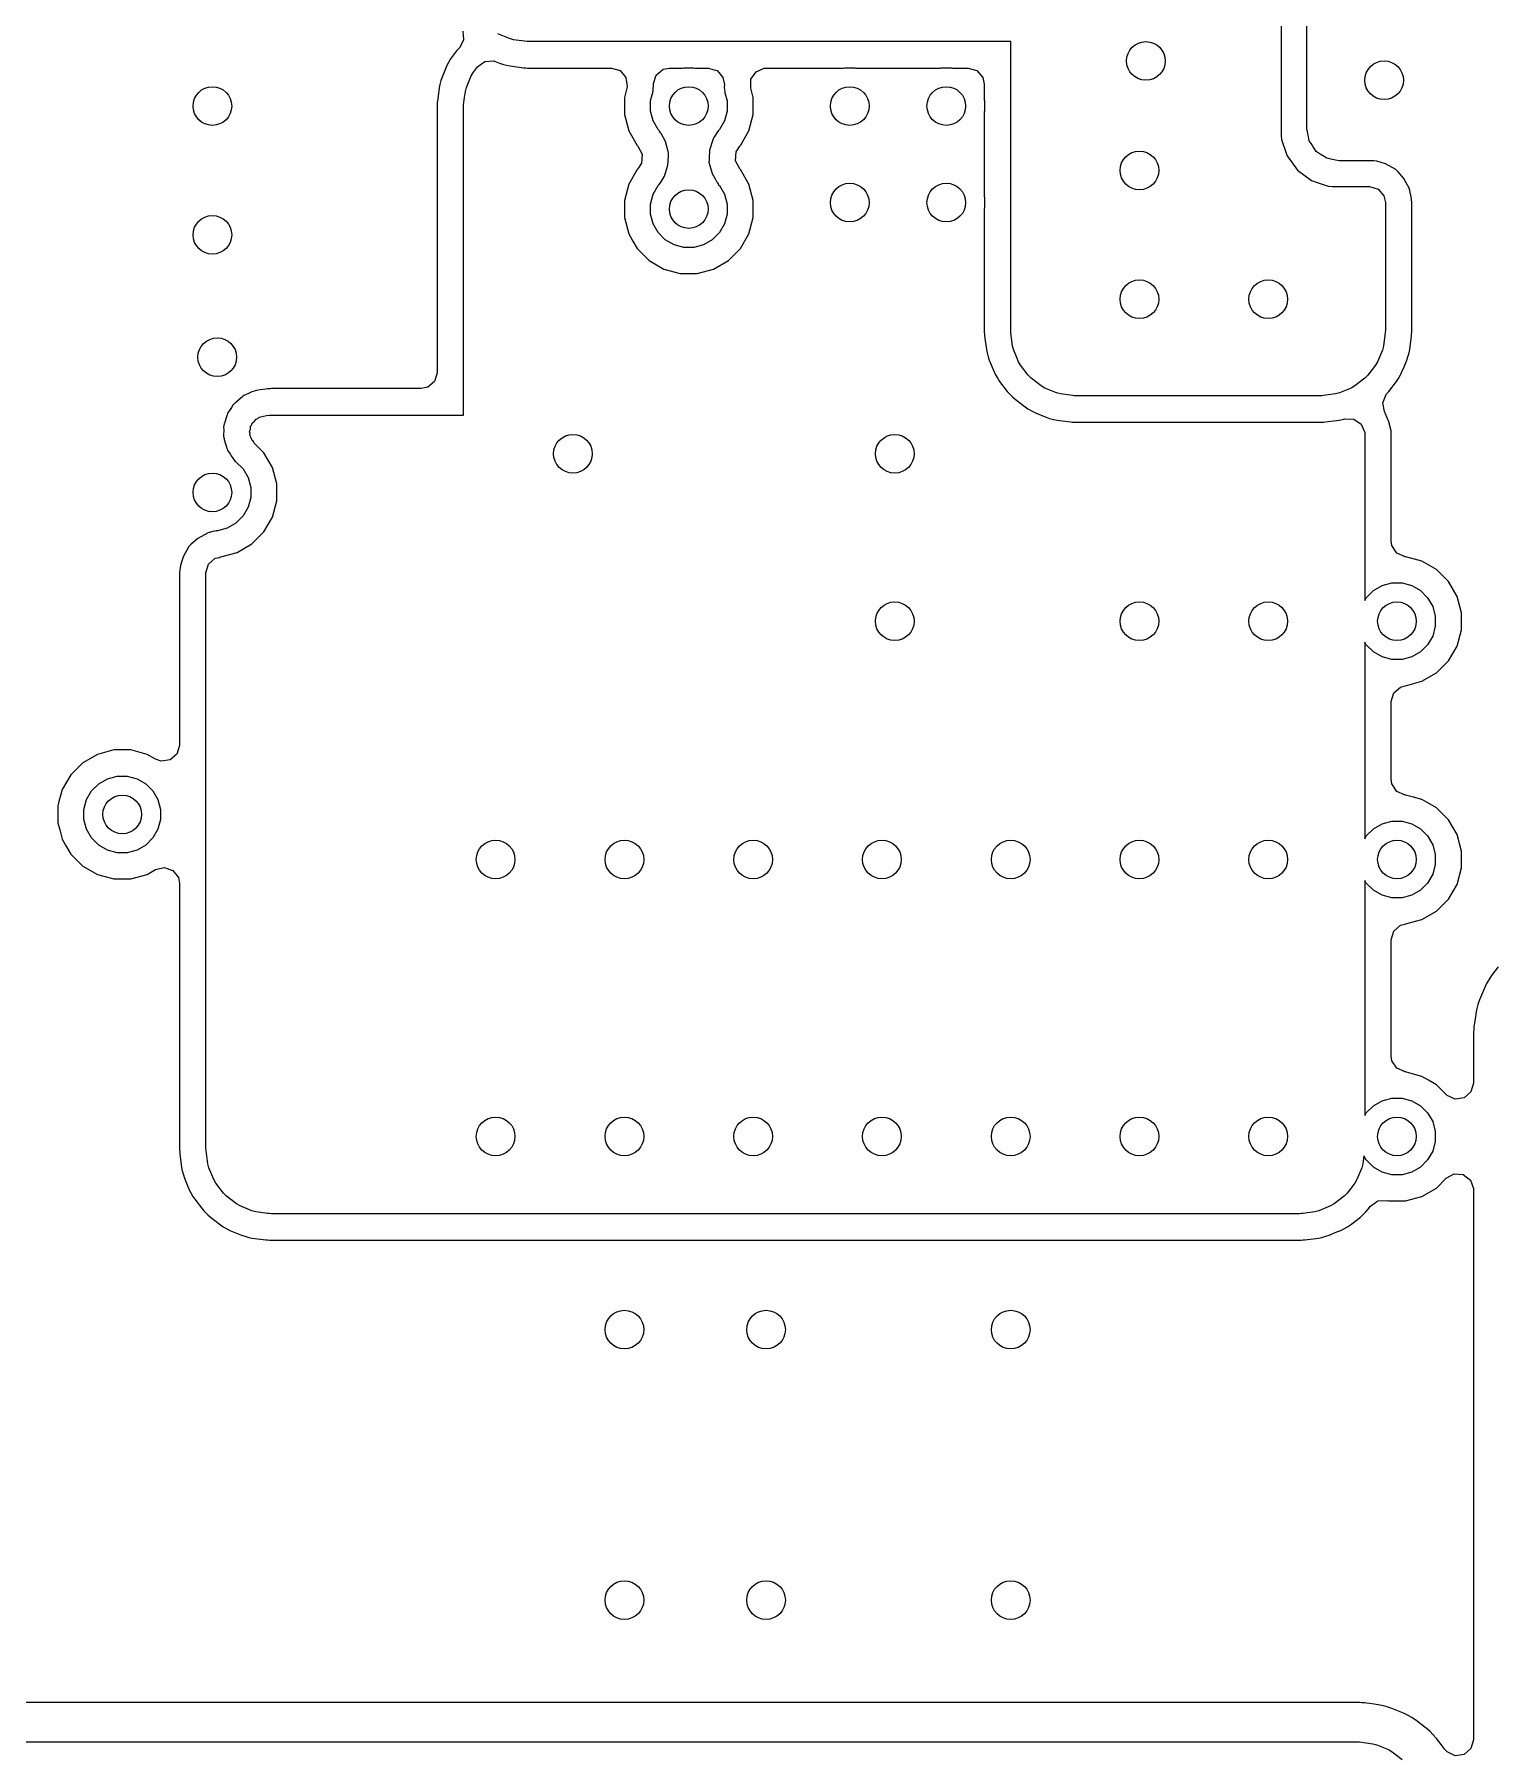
# Model space of a CAD drawing. Extents: x 2.65 to 6.49, y -4.64 to -1.62.
# Drawn here: x 3.855 to 4.301, y -3.3 to -2.773 of the extents above; entities that cross this region are included whole.
import ezdxf

# ---------------------------------------------------------------- set-up
doc = ezdxf.new("R2010")
doc.units = 0
doc.header["$MEASUREMENT"] = 0
doc.layers.add('BLACK', color=7, linetype='CONTINUOUS')

msp = doc.modelspace()

# ---------------------------------------------------------------- linework, layer by layer
at = {"layer": 'BLACK', "linetype": 'CONTINUOUS'}
for p, q in [((4.2362, -2.75771), (4.2362, -2.8043)), ((4.24409, -2.80217), (4.24409, -2.75984)), ((3.98622, -2.77514), (3.98561, -2.77626)), ((3.98602, -2.7724), (3.98611, -2.77366)), ((3.98611, -2.77366), (3.98626, -2.77493)), ((3.98626, -2.77493), (3.98621, -2.77503)), ((3.98621, -2.77503), (3.98622, -2.77514)), ((4.00029, -2.77467), (3.99672, -2.77319)), ((4.00153, -2.775), (4.00029, -2.77467)), ((4.00568, -2.77555), (4.00153, -2.775)), ((4.00632, -2.77559), (4.00568, -2.77555)), ((4.05245, -2.77559), (4.00632, -2.77559)), ((4.05252, -2.77557), (4.05245, -2.77559)), ((4.05771, -2.77557), (4.05252, -2.77557)), ((4.05779, -2.77559), (4.05771, -2.77557)), ((4.10127, -2.77559), (4.05779, -2.77559)), ((4.10157, -2.77557), (4.10127, -2.77559)), ((4.10174, -2.77557), (4.10157, -2.77557)), ((4.10692, -2.77557), (4.10174, -2.77557)), ((4.10709, -2.77557), (4.10692, -2.77557)), ((4.10739, -2.77559), (4.10709, -2.77557)), ((4.13119, -2.77559), (4.10739, -2.77559)), ((4.13126, -2.77557), (4.13119, -2.77559)), ((4.13645, -2.77557), (4.13126, -2.77557)), ((4.13653, -2.77559), (4.13645, -2.77557)), ((4.15354, -2.77559), (4.13653, -2.77559)), ((4.15354, -2.79221), (4.15354, -2.77559)), ((3.98224, -2.78088), (3.98161, -2.78198)), ((3.98283, -2.78), (3.98224, -2.78088)), ((3.98409, -2.77836), (3.98283, -2.78)), ((3.98486, -2.77761), (3.98409, -2.77836)), ((3.98409, -2.77836), (3.98409, -2.77836)), ((3.9849, -2.77756), (3.98486, -2.77761)), ((3.98491, -2.77756), (3.9849, -2.77756)), ((3.98506, -2.7774), (3.98491, -2.77755)), ((3.98491, -2.77755), (3.98491, -2.77756)), ((3.98561, -2.77626), (3.98506, -2.7774)), ((3.98114, -2.78293), (3.97966, -2.78649)), ((3.98161, -2.78198), (3.98114, -2.78293)), ((3.98818, -2.78708), (3.98861, -2.78603)), ((3.98861, -2.78603), (3.98925, -2.78492)), ((3.98925, -2.78492), (3.99051, -2.78329)), ((3.99051, -2.78329), (3.99273, -2.78166)), ((3.99273, -2.78166), (3.99547, -2.7815)), ((3.99547, -2.7815), (3.99625, -2.78175)), ((3.99625, -2.78175), (3.99719, -2.78214)), ((3.99719, -2.78214), (3.99819, -2.78248)), ((3.99819, -2.78248), (3.99943, -2.78281)), ((3.99943, -2.78281), (4.00047, -2.78302)), ((4.00047, -2.78302), (4.00462, -2.78357)), ((4.00462, -2.78357), (4.00515, -2.78362)), ((4.00515, -2.78362), (4.00579, -2.78366)), ((4.00579, -2.78366), (4.00579, -2.78366)), ((4.00579, -2.78366), (4.00579, -2.78366)), ((4.00579, -2.78366), (4.00632, -2.78368)), ((4.00632, -2.78368), (4.00632, -2.78368)), ((4.00632, -2.78368), (4.03146, -2.78368)), ((4.03146, -2.78368), (4.0341, -2.78446)), ((4.0341, -2.78446), (4.0359, -2.78653)), ((4.04429, -2.78842), (4.04515, -2.7858)), ((4.04515, -2.7858), (4.04728, -2.78406)), ((4.04728, -2.78406), (4.04917, -2.78368)), ((4.04917, -2.78368), (4.05245, -2.78368)), ((4.05245, -2.78368), (4.05259, -2.78367)), ((4.05259, -2.78367), (4.05291, -2.78366)), ((4.05291, -2.78366), (4.05322, -2.78366)), ((4.05322, -2.78366), (4.05358, -2.78357)), ((4.05358, -2.78357), (4.05666, -2.78357)), ((4.05666, -2.78357), (4.05702, -2.78366)), ((4.05702, -2.78366), (4.05733, -2.78366)), ((4.05733, -2.78366), (4.05735, -2.78366)), ((4.05735, -2.78366), (4.05735, -2.78366)), ((4.05735, -2.78366), (4.05765, -2.78366)), ((4.05765, -2.78366), (4.05779, -2.78368)), ((4.05779, -2.78368), (4.06112, -2.78368)), ((4.06112, -2.78368), (4.06114, -2.78368)), ((4.06114, -2.78368), (4.06244, -2.78407)), ((4.06244, -2.78407), (4.06375, -2.78446)), ((4.06375, -2.78446), (4.06376, -2.78447)), ((4.06376, -2.78447), (4.06377, -2.78447)), ((4.06377, -2.78447), (4.06466, -2.78551)), ((4.06466, -2.78551), (4.06555, -2.78653)), ((4.07412, -2.78708), (4.07567, -2.7848)), ((4.07567, -2.7848), (4.07819, -2.78372)), ((4.07819, -2.78372), (4.07877, -2.78368)), ((4.07877, -2.78368), (4.10127, -2.78368)), ((4.10127, -2.78368), (4.10179, -2.78366)), ((4.10127, -2.78368), (4.10127, -2.78368)), ((4.10179, -2.78366), (4.10195, -2.78366)), ((4.10195, -2.78366), (4.10243, -2.78366)), ((4.10243, -2.78366), (4.10279, -2.78357)), ((4.10279, -2.78357), (4.10587, -2.78357)), ((4.10587, -2.78357), (4.10623, -2.78366)), ((4.10623, -2.78366), (4.10671, -2.78366)), ((4.10671, -2.78366), (4.10687, -2.78366)), ((4.10687, -2.78366), (4.10739, -2.78368)), ((4.10739, -2.78368), (4.10739, -2.78368)), ((4.10739, -2.78368), (4.13119, -2.78368)), ((4.13119, -2.78368), (4.13133, -2.78367)), ((4.13133, -2.78367), (4.13165, -2.78366)), ((4.13165, -2.78366), (4.13196, -2.78366)), ((4.13196, -2.78366), (4.13232, -2.78357)), ((4.13232, -2.78357), (4.1354, -2.78357)), ((4.1354, -2.78357), (4.13576, -2.78366)), ((4.13576, -2.78366), (4.13607, -2.78366)), ((4.13607, -2.78366), (4.13639, -2.78367)), ((4.13639, -2.78367), (4.13653, -2.78368)), ((4.13653, -2.78368), (4.13653, -2.78368)), ((4.13653, -2.78368), (4.14057, -2.78368)), ((4.14057, -2.78368), (4.14321, -2.78446)), ((4.14321, -2.78446), (4.14501, -2.78653)), ((3.97879, -2.78976), (3.97824, -2.7939)), ((3.97899, -2.78872), (3.97879, -2.78976)), ((3.97879, -2.78976), (3.97879, -2.78976)), ((3.97932, -2.78749), (3.97899, -2.78872)), ((3.97899, -2.78872), (3.97899, -2.78872)), ((3.97966, -2.78649), (3.97932, -2.78749)), ((3.97932, -2.78749), (3.97932, -2.78749)), ((3.97966, -2.78649), (3.97966, -2.78649)), ((3.98656, -2.79268), (3.98681, -2.79082)), ((3.98681, -2.79082), (3.98714, -2.78959)), ((3.98714, -2.78959), (3.98818, -2.78708)), ((4.03618, -2.78983), (4.03541, -2.79268)), ((4.0359, -2.78653), (4.0363, -2.78926)), ((4.0363, -2.78926), (4.03618, -2.78983)), ((4.04341, -2.79373), (4.04421, -2.79076)), ((4.04421, -2.79076), (4.04423, -2.79072)), ((4.04423, -2.79072), (4.04429, -2.78842)), ((4.06555, -2.78653), (4.06555, -2.78655)), ((4.06555, -2.78655), (4.06556, -2.78656)), ((4.06556, -2.78656), (4.06599, -2.78868)), ((4.06599, -2.78868), (4.06597, -2.78955)), ((4.06597, -2.78955), (4.06597, -2.78963)), ((4.06597, -2.78963), (4.06612, -2.79088)), ((4.06612, -2.79088), (4.06616, -2.79125)), ((4.06616, -2.79125), (4.06683, -2.79373)), ((4.07406, -2.78983), (4.07412, -2.78708)), ((4.07482, -2.79268), (4.07406, -2.78983)), ((4.14501, -2.78653), (4.14545, -2.78856)), ((4.14545, -2.78856), (4.14545, -2.79221)), ((3.97815, -2.79507), (3.97813, -2.79558)), ((3.97813, -2.79558), (3.97813, -2.7956)), ((3.97813, -2.7956), (3.97813, -2.87679)), ((3.97819, -2.79443), (3.97815, -2.79507)), ((3.97823, -2.79406), (3.97819, -2.79443)), ((3.97824, -2.7939), (3.97823, -2.79406)), ((3.98622, -2.7956), (3.98626, -2.79496)), ((3.98622, -2.88976), (3.98622, -2.7956)), ((3.98626, -2.79496), (3.98656, -2.79268)), ((4.03541, -2.79268), (4.03541, -2.79268)), ((4.03541, -2.79268), (4.03541, -2.79787)), ((4.04341, -2.79682), (4.04341, -2.79373)), ((4.06683, -2.79373), (4.06683, -2.79682)), ((4.07482, -2.79787), (4.07482, -2.79268)), ((4.14545, -2.79221), (4.14547, -2.79273)), ((4.14547, -2.79273), (4.14547, -2.79289)), ((4.14547, -2.79289), (4.14547, -2.79338)), ((4.14547, -2.79338), (4.14557, -2.79373)), ((4.14557, -2.79373), (4.14557, -2.79682)), ((4.15356, -2.79251), (4.15354, -2.79221)), ((4.15356, -2.79804), (4.15356, -2.79251)), ((4.03541, -2.79787), (4.03676, -2.80288)), ((4.04421, -2.7998), (4.04341, -2.79682)), ((4.04575, -2.80247), (4.04421, -2.7998)), ((4.06603, -2.7998), (4.06449, -2.80247)), ((4.06683, -2.79682), (4.06603, -2.7998)), ((4.07348, -2.80288), (4.07482, -2.79787)), ((4.14547, -2.79782), (4.14545, -2.79834)), ((4.14545, -2.79834), (4.14545, -2.79834)), ((4.14545, -2.79834), (4.14545, -2.82214)), ((4.14557, -2.79682), (4.14547, -2.79717)), ((4.14547, -2.79717), (4.14547, -2.79766)), ((4.14547, -2.79766), (4.14547, -2.79782)), ((4.15354, -2.79834), (4.15356, -2.79804)), ((4.15354, -2.82214), (4.15354, -2.79834)), ((4.03676, -2.80288), (4.03758, -2.8043)), ((4.03758, -2.8043), (4.03935, -2.80737)), ((4.04601, -2.80273), (4.04575, -2.80247)), ((4.04615, -2.80297), (4.04601, -2.80273)), ((4.04647, -2.80346), (4.04615, -2.80297)), ((4.04665, -2.80369), (4.04647, -2.80346)), ((4.04797, -2.80611), (4.04665, -2.80369)), ((4.04665, -2.80369), (4.04665, -2.80369)), ((4.04883, -2.80916), (4.04797, -2.80611)), ((4.04797, -2.80611), (4.04797, -2.80611)), ((4.04797, -2.80611), (4.04797, -2.80611)), ((4.06255, -2.8053), (4.0615, -2.80874)), ((4.06276, -2.80494), (4.06255, -2.8053)), ((4.06255, -2.8053), (4.06255, -2.8053)), ((4.06388, -2.8032), (4.06276, -2.80494)), ((4.0639, -2.80317), (4.06388, -2.8032)), ((4.06394, -2.80312), (4.0639, -2.80317)), ((4.06396, -2.80309), (4.06394, -2.80312)), ((4.06417, -2.80279), (4.06396, -2.80309)), ((4.06396, -2.80309), (4.06396, -2.80309)), ((4.06449, -2.80247), (4.06417, -2.80279)), ((4.07089, -2.80737), (4.07348, -2.80288)), ((4.2362, -2.8043), (4.23631, -2.8055)), ((4.23631, -2.8055), (4.23631, -2.8055)), ((4.23631, -2.8055), (4.2379, -2.81004)), ((4.2445, -2.80421), (4.24409, -2.80217)), ((4.24457, -2.80459), (4.2445, -2.80421)), ((4.24459, -2.80466), (4.24457, -2.80459)), ((4.24484, -2.80593), (4.24459, -2.80466)), ((4.24568, -2.80718), (4.24484, -2.80593)), ((4.24575, -2.80732), (4.24568, -2.80718)), ((4.03935, -2.80737), (4.03935, -2.80737)), ((4.03935, -2.80737), (4.03955, -2.80757)), ((4.03955, -2.80757), (4.04087, -2.80999)), ((4.04087, -2.80999), (4.04067, -2.81273)), ((4.04874, -2.81331), (4.04894, -2.81056)), ((4.04895, -2.80957), (4.04883, -2.80916)), ((4.04894, -2.81056), (4.04895, -2.80957)), ((4.0613, -2.81193), (4.06129, -2.81247)), ((4.06129, -2.81247), (4.06227, -2.81594)), ((4.06132, -2.8112), (4.0613, -2.81148)), ((4.0613, -2.81148), (4.0613, -2.81193)), ((4.0615, -2.80874), (4.06132, -2.8112)), ((4.06937, -2.81206), (4.06957, -2.80932)), ((4.07069, -2.81448), (4.06937, -2.81206)), ((4.06957, -2.80932), (4.07069, -2.80757)), ((4.07069, -2.80757), (4.07089, -2.80737)), ((4.2379, -2.81004), (4.23808, -2.81055)), ((4.23808, -2.81055), (4.24125, -2.81485)), ((4.24594, -2.80758), (4.24575, -2.80732)), ((4.24698, -2.80913), (4.24594, -2.80758)), ((4.24852, -2.81016), (4.24698, -2.80913)), ((4.24877, -2.81034), (4.24852, -2.81016)), ((4.24879, -2.81035), (4.24877, -2.81034)), ((4.24892, -2.81042), (4.24879, -2.81035)), ((4.25017, -2.81126), (4.24892, -2.81042)), ((4.25144, -2.81151), (4.25017, -2.81126)), ((4.25152, -2.81154), (4.25144, -2.81151)), ((4.25288, -2.8118), (4.25152, -2.81154)), ((4.2529, -2.8118), (4.25288, -2.8118)), ((4.25394, -2.81201), (4.2529, -2.8118)), ((4.2646, -2.81201), (4.25394, -2.81201)), ((4.26551, -2.81214), (4.2646, -2.81201)), ((4.26815, -2.81291), (4.26551, -2.81214)), ((4.26551, -2.81214), (4.26551, -2.81214)), ((4.26551, -2.81214), (4.26551, -2.81214)), ((4.03935, -2.81467), (4.03676, -2.81917)), ((4.03955, -2.81448), (4.03935, -2.81467)), ((4.03935, -2.81467), (4.03935, -2.81467)), ((4.04067, -2.81273), (4.03955, -2.81448)), ((4.04635, -2.81885), (4.04748, -2.8171)), ((4.04748, -2.8171), (4.04751, -2.81705)), ((4.04751, -2.81705), (4.04769, -2.81675)), ((4.04769, -2.81675), (4.04874, -2.81331)), ((4.06227, -2.81594), (4.06227, -2.81594)), ((4.06227, -2.81594), (4.06227, -2.81594)), ((4.06227, -2.81594), (4.06316, -2.81757)), ((4.06316, -2.81757), (4.06359, -2.81835)), ((4.07089, -2.81467), (4.07069, -2.81448)), ((4.07348, -2.81917), (4.07089, -2.81467)), ((4.24125, -2.81485), (4.24556, -2.81802)), ((4.27129, -2.81467), (4.26815, -2.81291)), ((4.26815, -2.81291), (4.26815, -2.81291)), ((4.27198, -2.81538), (4.27129, -2.81467)), ((4.27129, -2.81467), (4.27129, -2.81467)), ((4.27129, -2.81467), (4.27129, -2.81467)), ((4.27129, -2.81467), (4.27129, -2.81467)), ((4.27129, -2.81467), (4.27129, -2.81467)), ((4.27378, -2.81746), (4.27198, -2.81538)), ((4.27198, -2.81538), (4.27198, -2.81538)), ((4.27548, -2.82063), (4.27378, -2.81746)), ((4.03676, -2.81917), (4.03541, -2.82418)), ((4.04341, -2.82523), (4.04421, -2.82225)), ((4.04421, -2.82225), (4.04575, -2.81958)), ((4.04575, -2.81958), (4.04607, -2.81926)), ((4.04607, -2.81926), (4.04628, -2.81896)), ((4.04628, -2.81896), (4.0463, -2.81893)), ((4.04628, -2.81896), (4.04628, -2.81896)), ((4.0463, -2.81893), (4.04634, -2.81887)), ((4.04634, -2.81887), (4.04635, -2.81885)), ((4.06359, -2.81835), (4.06377, -2.81859)), ((4.06377, -2.81859), (4.06409, -2.81908)), ((4.06409, -2.81908), (4.06423, -2.81932)), ((4.06423, -2.81932), (4.06449, -2.81958)), ((4.06449, -2.81958), (4.06603, -2.82225)), ((4.06603, -2.82225), (4.06683, -2.82523)), ((4.07482, -2.82418), (4.07348, -2.81917)), ((4.14545, -2.82214), (4.14546, -2.82228)), ((4.14546, -2.82228), (4.14547, -2.8226)), ((4.14547, -2.8226), (4.14547, -2.8229)), ((4.14547, -2.8229), (4.14557, -2.82326)), ((4.15356, -2.82221), (4.15354, -2.82214)), ((4.15356, -2.8274), (4.15356, -2.82221)), ((4.24556, -2.81802), (4.24724, -2.81861)), ((4.24724, -2.81861), (4.2506, -2.81979)), ((4.2506, -2.81979), (4.2518, -2.8199)), ((4.2518, -2.8199), (4.26323, -2.8199)), ((4.26323, -2.8199), (4.26587, -2.82068)), ((4.26587, -2.82068), (4.26767, -2.82276)), ((4.26767, -2.82276), (4.26811, -2.82478)), ((4.27553, -2.82085), (4.27548, -2.82063)), ((4.27557, -2.82104), (4.27553, -2.82085)), ((4.27573, -2.82174), (4.27557, -2.82104)), ((4.27602, -2.82306), (4.27573, -2.82174)), ((4.03541, -2.82418), (4.03541, -2.82937)), ((4.04341, -2.82831), (4.04341, -2.82523)), ((4.06683, -2.82523), (4.06683, -2.82831)), ((4.07482, -2.82937), (4.07482, -2.82418)), ((4.14546, -2.82733), (4.14545, -2.82747)), ((4.14545, -2.82747), (4.14545, -2.86385)), ((4.14547, -2.82701), (4.14546, -2.82733)), ((4.14557, -2.82634), (4.14547, -2.8267)), ((4.14547, -2.8267), (4.14547, -2.82701)), ((4.14557, -2.82326), (4.14557, -2.82634)), ((4.15354, -2.82747), (4.15356, -2.8274)), ((4.15354, -2.86385), (4.15354, -2.82747)), ((4.26811, -2.82478), (4.26811, -2.86385)), ((4.2762, -2.82478), (4.27602, -2.82306)), ((4.2762, -2.86355), (4.2762, -2.82478)), ((4.03541, -2.82937), (4.03676, -2.83438)), ((4.04421, -2.83129), (4.04341, -2.82831)), ((4.04575, -2.83396), (4.04421, -2.83129)), ((4.06603, -2.83129), (4.06449, -2.83396)), ((4.06683, -2.82831), (4.06603, -2.83129)), ((4.07348, -2.83438), (4.07482, -2.82937)), ((4.03676, -2.83438), (4.03805, -2.83662)), ((4.03805, -2.83662), (4.03935, -2.83887)), ((4.04793, -2.83614), (4.04575, -2.83396)), ((4.0506, -2.83768), (4.04793, -2.83614)), ((4.05358, -2.83848), (4.0506, -2.83768)), ((4.05666, -2.83848), (4.05358, -2.83848)), ((4.05964, -2.83768), (4.05666, -2.83848)), ((4.06231, -2.83614), (4.05964, -2.83768)), ((4.06449, -2.83396), (4.06231, -2.83614)), ((4.07089, -2.83887), (4.07348, -2.83438)), ((4.03935, -2.83887), (4.04302, -2.84254)), ((4.04302, -2.84254), (4.04751, -2.84513)), ((4.06272, -2.84513), (4.06722, -2.84254)), ((4.06722, -2.84254), (4.07089, -2.83887)), ((4.04751, -2.84513), (4.05252, -2.84648)), ((4.05252, -2.84648), (4.05252, -2.84648)), ((4.05252, -2.84648), (4.05771, -2.84648)), ((4.05771, -2.84648), (4.06272, -2.84513)), ((4.05771, -2.84648), (4.05771, -2.84648)), ((4.14545, -2.86385), (4.14547, -2.86438)), ((4.14547, -2.86438), (4.14551, -2.86502)), ((4.14551, -2.86502), (4.14556, -2.86555)), ((4.15359, -2.86449), (4.15354, -2.86385)), ((4.15413, -2.86863), (4.15359, -2.86449)), ((4.26807, -2.86449), (4.26752, -2.86863)), ((4.26811, -2.86385), (4.26807, -2.86449)), ((4.26807, -2.86449), (4.26807, -2.86449)), ((4.27609, -2.86555), (4.27614, -2.86502)), ((4.27614, -2.86502), (4.27618, -2.86438)), ((4.27618, -2.86438), (4.2762, -2.86385)), ((4.2762, -2.86385), (4.2762, -2.86355)), ((4.14556, -2.86555), (4.14611, -2.86969)), ((4.14611, -2.86969), (4.14632, -2.87072)), ((4.15446, -2.86986), (4.15413, -2.86863)), ((4.15593, -2.87342), (4.15446, -2.86986)), ((4.26719, -2.86986), (4.26572, -2.87342)), ((4.26752, -2.86863), (4.26719, -2.86986)), ((4.27534, -2.87072), (4.27554, -2.86969)), ((4.27554, -2.86969), (4.27609, -2.86555)), ((4.14632, -2.87072), (4.14664, -2.87195)), ((4.14664, -2.87195), (4.14665, -2.87196)), ((4.14665, -2.87196), (4.14699, -2.87296)), ((4.14699, -2.87296), (4.14846, -2.87652)), ((4.15657, -2.87453), (4.15593, -2.87342)), ((4.15892, -2.87758), (4.15657, -2.87453)), ((4.26508, -2.87453), (4.26274, -2.87758)), ((4.26572, -2.87342), (4.26508, -2.87453)), ((4.27319, -2.87652), (4.27383, -2.87499)), ((4.27383, -2.87499), (4.27467, -2.87296)), ((4.27467, -2.87296), (4.27501, -2.87196)), ((4.27501, -2.87196), (4.27534, -2.87072)), ((3.97735, -2.87943), (3.97528, -2.88123)), ((3.97813, -2.87679), (3.97735, -2.87943)), ((4.14846, -2.87652), (4.14846, -2.87652)), ((4.14846, -2.87652), (4.14893, -2.87747)), ((4.14893, -2.87747), (4.14893, -2.87747)), ((4.14893, -2.87747), (4.14957, -2.87857)), ((4.14957, -2.87857), (4.14957, -2.87857)), ((4.14957, -2.87857), (4.14957, -2.87857)), ((4.14957, -2.87857), (4.15015, -2.87945)), ((4.15015, -2.87945), (4.1525, -2.88251)), ((4.15982, -2.87848), (4.15892, -2.87758)), ((4.16288, -2.88083), (4.15982, -2.87848)), ((4.16398, -2.88147), (4.16288, -2.88083)), ((4.25878, -2.88083), (4.25767, -2.88147)), ((4.26183, -2.87848), (4.25878, -2.88083)), ((4.26274, -2.87758), (4.26183, -2.87848)), ((4.26915, -2.88251), (4.2715, -2.87945)), ((4.2715, -2.87945), (4.27209, -2.87857)), ((4.27209, -2.87857), (4.27273, -2.87747)), ((4.27273, -2.87747), (4.27282, -2.87727)), ((4.27282, -2.87727), (4.27319, -2.87652)), ((4.27319, -2.87652), (4.27319, -2.87652)), ((3.91641, -2.88601), (3.9157, -2.8867)), ((3.91658, -2.88587), (3.91641, -2.88601)), ((3.91641, -2.88601), (3.91641, -2.88601)), ((3.91824, -2.88447), (3.91658, -2.88587)), ((3.91658, -2.88587), (3.91658, -2.88587)), ((3.91837, -2.88435), (3.91824, -2.88447)), ((3.91851, -2.88424), (3.91837, -2.88435)), ((3.91837, -2.88435), (3.91837, -2.88435)), ((3.91856, -2.88421), (3.91851, -2.88424)), ((3.91906, -2.88379), (3.91856, -2.88421)), ((3.91974, -2.88348), (3.91906, -2.88379)), ((3.9203, -2.88325), (3.91974, -2.88348)), ((3.92031, -2.88328), (3.9203, -2.88325)), ((3.92088, -2.88298), (3.92031, -2.88328)), ((3.92155, -2.88263), (3.92088, -2.88298)), ((3.92088, -2.88298), (3.92088, -2.88298)), ((3.92289, -2.88225), (3.92155, -2.88263)), ((3.92155, -2.88263), (3.92155, -2.88263)), ((3.92402, -2.88202), (3.92289, -2.88225)), ((3.92579, -2.88178), (3.92402, -2.88202)), ((3.92402, -2.88202), (3.92402, -2.88202)), ((3.92402, -2.88202), (3.92402, -2.88202)), ((3.92402, -2.88202), (3.92402, -2.88202)), ((3.92402, -2.88202), (3.92402, -2.88202)), ((3.92632, -2.88173), (3.92579, -2.88178)), ((3.92696, -2.88169), (3.92632, -2.88173)), ((3.92708, -2.88169), (3.92696, -2.88169)), ((3.92749, -2.88167), (3.92708, -2.88169)), ((3.97325, -2.88167), (3.92749, -2.88167)), ((3.97528, -2.88123), (3.97325, -2.88167)), ((4.1525, -2.88251), (4.1532, -2.8833)), ((4.1532, -2.8833), (4.1541, -2.8842)), ((4.1541, -2.8842), (4.15489, -2.8849)), ((4.15489, -2.8849), (4.15795, -2.88725)), ((4.16754, -2.88294), (4.16398, -2.88147)), ((4.16877, -2.88327), (4.16754, -2.88294)), ((4.1724, -2.88375), (4.16877, -2.88327)), ((4.17291, -2.88382), (4.1724, -2.88375)), ((4.17355, -2.88386), (4.17291, -2.88382)), ((4.24811, -2.88386), (4.17355, -2.88386)), ((4.24874, -2.88382), (4.24811, -2.88386)), ((4.24919, -2.88376), (4.24874, -2.88382)), ((4.25288, -2.88327), (4.24919, -2.88376)), ((4.25411, -2.88294), (4.25288, -2.88327)), ((4.25767, -2.88147), (4.25411, -2.88294)), ((4.26731, -2.88597), (4.26836, -2.88342)), ((4.2678, -2.88867), (4.26731, -2.88597)), ((4.26836, -2.88342), (4.26849, -2.88326)), ((4.26849, -2.88326), (4.26915, -2.88251)), ((3.91359, -2.89085), (3.91315, -2.89229)), ((3.91385, -2.89), (3.91359, -2.89085)), ((3.91359, -2.89085), (3.91359, -2.89085)), ((3.9139, -2.88982), (3.91385, -2.89)), ((3.91385, -2.89), (3.91385, -2.89)), ((3.91393, -2.88977), (3.9139, -2.88982)), ((3.91412, -2.88915), (3.91393, -2.88977)), ((3.91466, -2.88832), (3.91412, -2.88915)), ((3.915, -2.88788), (3.91466, -2.88832)), ((3.91501, -2.88789), (3.915, -2.88788)), ((3.91526, -2.88747), (3.91501, -2.88789)), ((3.9157, -2.8867), (3.91526, -2.88746)), ((3.91526, -2.88746), (3.91526, -2.88747)), ((3.92228, -2.89165), (3.92279, -2.89097)), ((3.92279, -2.89097), (3.92335, -2.89074)), ((3.92335, -2.89074), (3.92374, -2.89041)), ((3.92374, -2.89041), (3.92508, -2.89004)), ((3.92508, -2.89004), (3.92604, -2.88991)), ((3.92604, -2.88991), (3.92685, -2.88981)), ((3.92685, -2.88981), (3.92749, -2.88976)), ((3.92749, -2.88976), (3.98622, -2.88976)), ((4.15795, -2.88725), (4.15883, -2.88784)), ((4.15883, -2.88784), (4.15993, -2.88847)), ((4.15993, -2.88847), (4.15993, -2.88847)), ((4.15993, -2.88847), (4.15994, -2.88847)), ((4.15994, -2.88847), (4.16088, -2.88894)), ((4.16088, -2.88894), (4.16088, -2.88894)), ((4.16088, -2.88894), (4.16353, -2.89004)), ((4.16353, -2.89004), (4.16444, -2.89042)), ((4.16444, -2.89042), (4.16545, -2.89076)), ((4.16545, -2.89076), (4.16668, -2.89109)), ((4.16668, -2.89109), (4.16771, -2.89129)), ((4.16771, -2.89129), (4.17185, -2.89184)), ((4.2498, -2.89184), (4.25394, -2.89129)), ((4.25394, -2.89129), (4.25498, -2.89109)), ((4.25498, -2.89109), (4.25542, -2.89097)), ((4.25542, -2.89097), (4.25567, -2.8909)), ((4.25567, -2.8909), (4.25842, -2.89097)), ((4.25842, -2.89097), (4.26069, -2.89251)), ((4.26804, -2.88915), (4.2678, -2.88867)), ((4.26813, -2.88932), (4.26804, -2.88915)), ((4.26921, -2.89185), (4.26813, -2.88932)), ((3.9131, -2.89245), (3.91286, -2.89341)), ((3.91286, -2.89341), (3.91291, -2.89429)), ((3.91287, -2.89534), (3.91286, -2.89633)), ((3.91286, -2.89633), (3.91304, -2.89695)), ((3.91291, -2.89478), (3.91287, -2.89534)), ((3.91291, -2.89429), (3.91291, -2.89429)), ((3.91291, -2.89429), (3.91293, -2.89478)), ((3.91293, -2.89478), (3.91291, -2.89478)), ((3.91315, -2.89229), (3.9131, -2.89245)), ((3.91315, -2.89229), (3.91315, -2.89229)), ((3.92083, -2.89482), (3.92108, -2.89401)), ((3.92098, -2.89536), (3.92083, -2.89482)), ((3.92094, -2.89592), (3.92098, -2.89536)), ((3.92135, -2.89666), (3.92094, -2.89592)), ((3.92108, -2.89401), (3.92114, -2.89317)), ((3.92114, -2.89317), (3.92147, -2.89273)), ((3.92157, -2.89747), (3.92135, -2.89666)), ((3.92147, -2.89273), (3.92164, -2.89219)), ((3.92164, -2.89219), (3.92228, -2.89165)), ((4.17185, -2.89184), (4.17238, -2.89189)), ((4.17238, -2.89189), (4.17302, -2.89193)), ((4.17302, -2.89193), (4.17355, -2.89195)), ((4.17355, -2.89195), (4.17355, -2.89195)), ((4.17355, -2.89195), (4.2481, -2.89195)), ((4.2481, -2.89195), (4.24811, -2.89195)), ((4.24811, -2.89195), (4.24863, -2.89193)), ((4.24863, -2.89193), (4.24927, -2.89189)), ((4.24927, -2.89189), (4.2498, -2.89184)), ((4.26069, -2.89251), (4.26178, -2.89504)), ((4.26178, -2.89504), (4.26181, -2.89562)), ((4.26181, -2.89562), (4.26181, -2.94638)), ((4.26985, -2.89456), (4.26921, -2.89185)), ((4.26989, -2.89514), (4.26985, -2.89456)), ((4.2699, -2.89562), (4.26989, -2.89514)), ((4.26989, -2.89514), (4.26989, -2.89514)), ((4.2699, -2.9282), (4.2699, -2.89562)), ((3.91304, -2.89695), (3.91304, -2.89701)), ((3.91304, -2.89701), (3.91309, -2.89719)), ((3.91309, -2.89719), (3.91309, -2.89719)), ((3.91309, -2.89719), (3.91338, -2.8982)), ((3.91338, -2.8982), (3.91338, -2.8982)), ((3.91338, -2.8982), (3.91356, -2.89884)), ((3.91356, -2.89884), (3.91356, -2.89884)), ((3.91356, -2.89884), (3.91374, -2.89949)), ((3.91374, -2.89949), (3.91374, -2.89949)), ((3.91374, -2.89949), (3.91377, -2.89961)), ((3.91377, -2.89961), (3.91379, -2.89966)), ((3.91379, -2.89966), (3.91394, -2.90009)), ((3.91394, -2.90009), (3.91411, -2.90059)), ((3.91411, -2.90059), (3.91411, -2.90059)), ((3.91411, -2.90059), (3.91464, -2.90133)), ((3.91464, -2.90133), (3.91496, -2.90183)), ((3.91496, -2.90183), (3.91516, -2.90221)), ((3.92199, -2.89784), (3.92157, -2.89747)), ((3.92226, -2.89833), (3.92199, -2.89784)), ((3.92522, -2.90129), (3.92226, -2.89833)), ((3.92781, -2.90578), (3.92522, -2.90129)), ((3.91516, -2.90221), (3.91642, -2.90389)), ((3.91642, -2.90389), (3.91664, -2.90402)), ((3.91664, -2.90402), (3.91882, -2.9062)), ((3.91882, -2.9062), (3.92036, -2.90887)), ((3.92915, -2.91079), (3.92781, -2.90578)), ((3.92036, -2.90887), (3.92116, -2.91184)), ((3.92116, -2.91184), (3.92116, -2.91493)), ((3.92915, -2.91598), (3.92915, -2.91079)), ((3.92116, -2.91493), (3.92036, -2.91791)), ((3.92781, -2.92099), (3.92915, -2.91598)), ((3.91664, -2.92276), (3.91397, -2.9243)), ((3.91882, -2.92058), (3.91664, -2.92276)), ((3.92036, -2.91791), (3.91882, -2.92058)), ((3.92522, -2.92548), (3.92781, -2.92099)), ((3.90504, -2.92742), (3.90296, -2.92922)), ((3.90821, -2.92572), (3.90504, -2.92742)), ((3.90504, -2.92742), (3.90504, -2.92742)), ((3.90847, -2.92566), (3.90821, -2.92572)), ((3.90821, -2.92572), (3.90821, -2.92572)), ((3.90853, -2.92564), (3.90847, -2.92566)), ((3.90921, -2.92547), (3.90853, -2.92564)), ((3.90929, -2.92545), (3.90921, -2.92547)), ((3.91062, -2.9251), (3.90929, -2.92545)), ((3.91099, -2.9251), (3.91062, -2.9251)), ((3.91397, -2.9243), (3.91099, -2.9251)), ((3.92155, -2.92915), (3.92522, -2.92548)), ((4.27012, -2.92963), (4.2699, -2.9282)), ((3.90049, -2.93305), (3.89972, -2.93569)), ((3.90225, -2.92991), (3.90049, -2.93305)), ((3.90049, -2.93305), (3.90049, -2.93305)), ((3.90296, -2.92922), (3.90225, -2.92991)), ((3.90225, -2.92991), (3.90225, -2.92991)), ((3.90826, -2.93533), (3.91033, -2.93353)), ((3.91033, -2.93353), (3.91174, -2.93323)), ((3.91173, -2.93313), (3.91204, -2.93309)), ((3.91174, -2.93323), (3.91173, -2.93313)), ((3.91204, -2.93309), (3.91705, -2.93175)), ((3.91204, -2.93309), (3.91204, -2.93309)), ((3.91705, -2.93175), (3.92155, -2.92915)), ((4.27163, -2.93192), (4.27012, -2.92963)), ((4.27394, -2.93295), (4.27163, -2.93192)), ((4.27394, -2.93297), (4.27394, -2.93295)), ((4.27407, -2.933), (4.27394, -2.93297)), ((4.27415, -2.93304), (4.27407, -2.933)), ((4.27425, -2.93305), (4.27415, -2.93304)), ((4.27705, -2.9338), (4.27425, -2.93305)), ((4.27425, -2.93305), (4.27425, -2.93305)), ((4.27425, -2.93305), (4.27425, -2.93305)), ((3.89953, -2.93703), (3.89939, -2.93797)), ((3.89939, -2.93797), (3.89939, -2.99071)), ((3.89972, -2.93569), (3.89953, -2.93703)), ((3.89972, -2.93569), (3.89972, -2.93569)), ((3.89972, -2.93569), (3.89972, -2.93569)), ((3.90748, -2.93797), (3.90826, -2.93533)), ((3.90748, -3.11385), (3.90748, -2.93797)), ((4.27926, -2.93439), (4.27705, -2.9338)), ((4.28021, -2.93494), (4.27926, -2.93439)), ((4.28375, -2.93699), (4.28021, -2.93494)), ((4.28742, -2.94066), (4.28375, -2.93699)), ((4.26228, -2.94557), (4.26446, -2.94339)), ((4.26446, -2.94339), (4.26713, -2.94184)), ((4.26713, -2.94184), (4.27011, -2.94105)), ((4.27011, -2.94105), (4.2732, -2.94105)), ((4.2732, -2.94105), (4.27617, -2.94184)), ((4.27617, -2.94184), (4.27884, -2.94339)), ((4.27884, -2.94339), (4.28102, -2.94557)), ((4.29002, -2.94515), (4.28742, -2.94066)), ((4.26181, -2.94638), (4.26228, -2.94557)), ((4.28102, -2.94557), (4.28257, -2.94824)), ((4.28257, -2.94824), (4.28336, -2.95121)), ((4.29136, -2.95016), (4.29002, -2.94515)), ((4.28336, -2.9543), (4.28257, -2.95728)), ((4.28336, -2.95121), (4.28336, -2.9543)), ((4.29136, -2.95535), (4.29136, -2.95016)), ((4.26228, -2.95995), (4.26181, -2.95913)), ((4.26181, -2.95913), (4.26181, -3.01922)), ((4.26446, -2.96213), (4.26228, -2.95995)), ((4.28102, -2.95995), (4.27884, -2.96213)), ((4.28257, -2.95728), (4.28102, -2.95995)), ((4.29002, -2.96036), (4.29136, -2.95535)), ((4.26713, -2.96367), (4.26446, -2.96213)), ((4.27011, -2.96447), (4.26713, -2.96367)), ((4.2732, -2.96447), (4.27011, -2.96447)), ((4.27617, -2.96367), (4.2732, -2.96447)), ((4.27884, -2.96213), (4.27617, -2.96367)), ((4.28375, -2.96852), (4.28742, -2.96485)), ((4.28742, -2.96485), (4.29002, -2.96036)), ((4.27926, -2.97112), (4.28375, -2.96852)), ((4.2699, -2.97731), (4.27068, -2.97467)), ((4.27068, -2.97467), (4.27276, -2.97287)), ((4.27276, -2.97287), (4.27415, -2.97247)), ((4.27415, -2.97247), (4.27425, -2.97246)), ((4.27425, -2.97246), (4.27926, -2.97112)), ((4.27425, -2.97246), (4.27425, -2.97246)), ((4.2699, -3.00103), (4.2699, -2.97731)), ((3.89939, -2.99071), (3.89861, -2.99335)), ((3.86979, -2.99604), (3.86612, -2.99971)), ((3.87428, -2.99345), (3.86979, -2.99604)), ((3.86979, -2.99604), (3.86979, -2.99604)), ((3.8793, -2.99211), (3.87428, -2.99345)), ((3.88448, -2.99211), (3.8793, -2.99211)), ((3.8895, -2.99345), (3.88448, -2.99211)), ((3.89207, -2.99493), (3.8895, -2.99345)), ((3.8895, -2.99345), (3.8895, -2.99345)), ((3.89381, -2.99554), (3.89207, -2.99493)), ((3.89654, -2.99515), (3.89381, -2.99554)), ((3.89861, -2.99335), (3.89654, -2.99515)), ((3.86612, -2.99971), (3.86353, -3.00421)), ((3.86612, -2.99971), (3.86612, -2.99971)), ((3.8747, -3.00244), (3.87737, -3.0009)), ((3.87737, -3.0009), (3.88035, -3.0001)), ((3.88035, -3.0001), (3.88343, -3.0001)), ((3.88343, -3.0001), (3.88641, -3.0009)), ((3.88641, -3.0009), (3.88908, -3.00244)), ((4.27012, -3.00246), (4.2699, -3.00103)), ((3.86353, -3.00421), (3.86254, -3.00787)), ((3.87018, -3.01027), (3.87098, -3.00729)), ((3.87098, -3.00729), (3.87252, -3.00462)), ((3.87252, -3.00462), (3.8747, -3.00244)), ((3.88908, -3.00244), (3.89126, -3.00462)), ((3.89126, -3.00462), (3.8928, -3.00729)), ((3.8928, -3.00729), (3.8936, -3.01027)), ((4.27163, -3.00476), (4.27012, -3.00246)), ((4.27394, -3.00578), (4.27163, -3.00476)), ((4.27394, -3.0058), (4.27394, -3.00578)), ((4.27407, -3.00584), (4.27394, -3.0058)), ((4.27415, -3.00587), (4.27407, -3.00584)), ((4.27425, -3.00589), (4.27415, -3.00587)), ((4.27666, -3.00653), (4.27425, -3.00589)), ((4.27425, -3.00589), (4.27425, -3.00589)), ((4.27425, -3.00589), (4.27425, -3.00589)), ((4.27926, -3.00723), (4.27666, -3.00653)), ((4.28038, -3.00787), (4.27926, -3.00723)), ((3.86254, -3.00787), (3.86219, -3.00922)), ((3.86219, -3.00922), (3.86219, -3.01441)), ((3.87018, -3.01335), (3.87018, -3.01027)), ((3.8936, -3.01027), (3.8936, -3.01335)), ((4.28375, -3.00982), (4.28038, -3.00787)), ((4.28742, -3.01349), (4.28375, -3.00982)), ((3.86219, -3.01441), (3.86277, -3.01657)), ((3.86277, -3.01657), (3.86353, -3.01942)), ((3.87098, -3.01633), (3.87018, -3.01335)), ((3.87252, -3.019), (3.87098, -3.01633)), ((3.8928, -3.01633), (3.89126, -3.019)), ((3.8936, -3.01335), (3.8928, -3.01633)), ((4.26228, -3.0184), (4.26446, -3.01622)), ((4.26446, -3.01622), (4.26713, -3.01468)), ((4.26713, -3.01468), (4.27011, -3.01388)), ((4.27011, -3.01388), (4.2732, -3.01388)), ((4.2732, -3.01388), (4.27617, -3.01468)), ((4.27617, -3.01468), (4.27884, -3.01622)), ((4.27884, -3.01622), (4.28102, -3.0184)), ((4.29002, -3.01798), (4.28742, -3.01349)), ((3.86353, -3.01942), (3.86454, -3.02118)), ((3.86454, -3.02118), (3.86612, -3.02391)), ((3.8747, -3.02118), (3.87252, -3.019)), ((3.87737, -3.02272), (3.8747, -3.02118)), ((3.88035, -3.02352), (3.87737, -3.02272)), ((3.88641, -3.02272), (3.88343, -3.02352)), ((3.88908, -3.02118), (3.88641, -3.02272)), ((3.89126, -3.019), (3.88908, -3.02118)), ((4.26181, -3.01922), (4.26228, -3.0184)), ((4.28102, -3.0184), (4.28257, -3.02107)), ((4.28257, -3.02107), (4.28336, -3.02405)), ((4.29136, -3.023), (4.29002, -3.01798)), ((4.29136, -3.02818), (4.29136, -3.023)), ((3.86612, -3.02391), (3.86979, -3.02758)), ((3.86979, -3.02758), (3.87428, -3.03017)), ((3.88343, -3.02352), (3.88035, -3.02352)), ((3.89207, -3.02869), (3.89474, -3.02804)), ((3.89474, -3.02804), (3.89734, -3.02894)), ((4.28336, -3.02713), (4.28257, -3.03011)), ((4.28336, -3.02405), (4.28336, -3.02713)), ((4.29002, -3.0332), (4.29136, -3.02818)), ((3.87428, -3.03017), (3.8793, -3.03152)), ((3.8793, -3.03152), (3.8793, -3.03152)), ((3.8793, -3.03152), (3.88448, -3.03152)), ((3.88448, -3.03152), (3.8895, -3.03017)), ((3.88448, -3.03152), (3.88448, -3.03152)), ((3.8895, -3.03017), (3.89207, -3.02869)), ((3.89734, -3.02894), (3.89904, -3.0311)), ((3.89904, -3.0311), (3.89939, -3.03292)), ((3.89939, -3.03292), (3.89939, -3.11385)), ((4.26228, -3.03278), (4.26181, -3.03196)), ((4.26181, -3.03196), (4.26181, -3.10386)), ((4.26446, -3.03496), (4.26228, -3.03278)), ((4.28102, -3.03278), (4.27884, -3.03496)), ((4.28257, -3.03011), (4.28102, -3.03278)), ((4.28742, -3.03769), (4.29002, -3.0332)), ((4.26713, -3.0365), (4.26446, -3.03496)), ((4.27011, -3.0373), (4.26713, -3.0365)), ((4.2732, -3.0373), (4.27011, -3.0373)), ((4.27617, -3.0365), (4.2732, -3.0373)), ((4.27884, -3.03496), (4.27617, -3.0365)), ((4.28375, -3.04136), (4.28742, -3.03769)), ((4.27425, -3.0453), (4.27926, -3.04395)), ((4.27926, -3.04395), (4.28375, -3.04136)), ((4.2699, -3.05015), (4.27068, -3.04751)), ((4.27068, -3.04751), (4.27276, -3.04571)), ((4.27276, -3.04571), (4.27415, -3.04531)), ((4.27415, -3.04531), (4.27425, -3.0453)), ((4.27425, -3.0453), (4.27425, -3.0453)), ((4.2699, -3.08568), (4.2699, -3.05015)), ((4.30259, -3.05844), (4.30057, -3.06107)), ((4.29837, -3.06489), (4.29689, -3.06845)), ((4.29906, -3.06348), (4.29837, -3.06489)), ((4.29837, -3.06489), (4.29837, -3.06489)), ((4.2997, -3.06237), (4.29906, -3.06348)), ((4.30057, -3.06107), (4.2997, -3.06237)), ((4.30057, -3.06107), (4.30057, -3.06107)), ((4.30057, -3.06107), (4.30057, -3.06107)), ((4.29639, -3.06994), (4.29606, -3.07117)), ((4.29689, -3.06845), (4.29639, -3.06994)), ((4.29689, -3.06845), (4.29689, -3.06845)), ((4.29572, -3.07292), (4.2952, -3.07685)), ((4.29575, -3.07271), (4.29572, -3.07292)), ((4.29606, -3.07117), (4.29575, -3.07271)), ((4.29575, -3.07271), (4.29575, -3.07271)), ((4.29508, -3.07827), (4.29506, -3.07906)), ((4.29506, -3.07906), (4.29506, -3.09399)), ((4.29513, -3.07764), (4.29508, -3.07827)), ((4.2952, -3.07685), (4.29513, -3.07764)), ((4.27012, -3.08711), (4.2699, -3.08568)), ((4.27163, -3.0894), (4.27012, -3.08711)), ((4.27394, -3.09043), (4.27163, -3.0894)), ((4.27394, -3.09045), (4.27394, -3.09043)), ((4.27407, -3.09048), (4.27394, -3.09045)), ((4.27415, -3.09052), (4.27407, -3.09048)), ((4.27425, -3.09053), (4.27415, -3.09052)), ((4.27554, -3.09088), (4.27425, -3.09053)), ((4.27425, -3.09053), (4.27425, -3.09053)), ((4.27425, -3.09053), (4.27425, -3.09053)), ((4.27926, -3.09187), (4.27554, -3.09088)), ((4.28127, -3.09303), (4.27926, -3.09187)), ((4.28375, -3.09447), (4.28127, -3.09303)), ((4.28673, -3.09744), (4.28375, -3.09447)), ((4.28375, -3.09447), (4.28375, -3.09447)), ((4.29428, -3.09663), (4.29221, -3.09843)), ((4.29506, -3.09399), (4.29428, -3.09663)), ((4.26228, -3.10305), (4.26446, -3.10087)), ((4.26446, -3.10087), (4.26713, -3.09932)), ((4.26713, -3.09932), (4.27011, -3.09853)), ((4.27011, -3.09853), (4.2732, -3.09853)), ((4.2732, -3.09853), (4.27617, -3.09932)), ((4.27617, -3.09932), (4.27884, -3.10087)), ((4.27884, -3.10087), (4.28102, -3.10305)), ((4.28698, -3.09768), (4.28673, -3.09744)), ((4.28948, -3.09882), (4.28698, -3.09768)), ((4.29221, -3.09843), (4.28948, -3.09882)), ((4.26181, -3.10386), (4.26228, -3.10305)), ((4.28102, -3.10305), (4.28257, -3.10572)), ((4.28257, -3.10572), (4.28336, -3.10869)), ((4.28336, -3.11178), (4.28257, -3.11476)), ((4.28336, -3.10869), (4.28336, -3.11178)), ((3.89939, -3.11385), (3.89941, -3.11438)), ((3.89941, -3.11438), (3.89945, -3.11502)), ((3.89945, -3.11502), (3.8995, -3.11555)), ((3.8995, -3.11555), (3.90005, -3.11969)), ((3.90752, -3.11449), (3.90748, -3.11385)), ((3.90807, -3.11863), (3.90752, -3.11449)), ((4.26155, -3.11616), (4.26122, -3.11863)), ((4.26228, -3.11743), (4.26155, -3.11616)), ((4.26446, -3.11961), (4.26228, -3.11743)), ((4.28102, -3.11743), (4.27884, -3.11961)), ((4.28257, -3.11476), (4.28102, -3.11743)), ((3.90005, -3.11969), (3.90025, -3.12072)), ((3.90025, -3.12072), (3.90058, -3.12195)), ((3.90058, -3.12195), (3.90058, -3.12196)), ((3.90058, -3.12196), (3.90092, -3.12296)), ((3.90092, -3.12296), (3.9024, -3.12652)), ((3.9084, -3.11986), (3.90807, -3.11863)), ((3.90987, -3.12342), (3.9084, -3.11986)), ((4.26089, -3.11986), (4.25942, -3.12342)), ((4.26122, -3.11863), (4.26089, -3.11986)), ((4.26713, -3.12115), (4.26446, -3.11961)), ((4.27011, -3.12195), (4.26713, -3.12115)), ((4.2732, -3.12195), (4.27011, -3.12195)), ((4.27617, -3.12115), (4.2732, -3.12195)), ((4.27884, -3.11961), (4.27617, -3.12115)), ((4.28375, -3.126), (4.28673, -3.12303)), ((4.28673, -3.12303), (4.28914, -3.12171)), ((4.28914, -3.12171), (4.29188, -3.12191)), ((4.29188, -3.12191), (4.29409, -3.12356)), ((3.9024, -3.12652), (3.9024, -3.12652)), ((3.9024, -3.12652), (3.90286, -3.12747)), ((3.90286, -3.12747), (3.90287, -3.12747)), ((3.90287, -3.12747), (3.9035, -3.12857)), ((3.91051, -3.12453), (3.90987, -3.12342)), ((3.91285, -3.12758), (3.91051, -3.12453)), ((3.91376, -3.12848), (3.91285, -3.12758)), ((3.91681, -3.13083), (3.91376, -3.12848)), ((4.25554, -3.12848), (4.25248, -3.13083)), ((4.25644, -3.12758), (4.25554, -3.12848)), ((4.25878, -3.12453), (4.25644, -3.12758)), ((4.25942, -3.12342), (4.25878, -3.12453)), ((4.27926, -3.1286), (4.28375, -3.126)), ((4.29409, -3.12356), (4.29505, -3.12614)), ((4.29505, -3.12614), (4.29506, -3.12648)), ((4.29506, -3.12648), (4.29506, -3.29469)), ((3.9035, -3.12857), (3.9035, -3.12857)), ((3.9035, -3.12857), (3.9035, -3.12857)), ((3.9035, -3.12857), (3.90409, -3.12945)), ((3.90409, -3.12945), (3.90644, -3.13251)), ((3.90644, -3.13251), (3.90644, -3.13251)), ((3.90644, -3.13251), (3.90644, -3.13251)), ((3.90644, -3.13251), (3.90644, -3.13251)), ((3.90644, -3.13251), (3.90681, -3.13293)), ((3.90681, -3.13293), (3.90713, -3.1333)), ((3.90713, -3.1333), (3.90803, -3.1342)), ((3.91792, -3.13147), (3.91681, -3.13083)), ((3.92148, -3.13294), (3.91792, -3.13147)), ((3.92271, -3.13327), (3.92148, -3.13294)), ((3.92634, -3.13375), (3.92271, -3.13327)), ((3.92685, -3.13382), (3.92634, -3.13375)), ((4.24289, -3.13376), (4.24244, -3.13382)), ((4.24658, -3.13327), (4.24289, -3.13376)), ((4.24781, -3.13294), (4.24658, -3.13327)), ((4.25137, -3.13147), (4.24781, -3.13294)), ((4.25248, -3.13083), (4.25137, -3.13147)), ((4.26126, -3.1342), (4.26216, -3.1333)), ((4.26216, -3.1333), (4.26286, -3.13251)), ((4.26286, -3.13251), (4.26356, -3.13159)), ((4.26356, -3.13159), (4.26578, -3.12997)), ((4.26578, -3.12997), (4.26853, -3.1298)), ((4.26853, -3.1298), (4.2687, -3.12984)), ((4.2687, -3.12984), (4.26906, -3.12994)), ((4.26906, -3.12994), (4.26906, -3.12994)), ((4.26906, -3.12994), (4.27425, -3.12994)), ((4.27425, -3.12994), (4.27926, -3.1286)), ((4.27425, -3.12994), (4.27425, -3.12994)), ((3.90803, -3.1342), (3.90883, -3.1349)), ((3.90883, -3.1349), (3.91189, -3.13725)), ((3.91189, -3.13725), (3.91277, -3.13784)), ((3.91277, -3.13784), (3.91387, -3.13847)), ((3.91387, -3.13847), (3.91387, -3.13847)), ((3.91387, -3.13847), (3.91387, -3.13847)), ((3.91387, -3.13847), (3.91482, -3.13894)), ((3.91482, -3.13894), (3.91482, -3.13894)), ((3.91482, -3.13894), (3.91838, -3.14042)), ((3.92749, -3.13386), (3.92685, -3.13382)), ((4.24181, -3.13386), (3.92749, -3.13386)), ((4.24244, -3.13382), (4.24181, -3.13386)), ((4.25328, -3.13943), (4.25447, -3.13894)), ((4.25447, -3.13894), (4.25542, -3.13847)), ((4.25447, -3.13894), (4.25447, -3.13894)), ((4.25542, -3.13847), (4.25652, -3.13784)), ((4.25542, -3.13847), (4.25542, -3.13847)), ((4.25542, -3.13847), (4.25542, -3.13847)), ((4.25652, -3.13784), (4.2574, -3.13725)), ((4.2574, -3.13725), (4.26046, -3.1349)), ((4.26046, -3.1349), (4.26126, -3.1342)), ((3.91838, -3.14042), (3.91838, -3.14042)), ((3.91838, -3.14042), (3.91938, -3.14076)), ((3.91938, -3.14076), (3.92061, -3.14109)), ((3.92061, -3.14109), (3.92165, -3.14129)), ((3.92165, -3.14129), (3.92579, -3.14184)), ((3.92579, -3.14184), (3.92632, -3.14189)), ((3.92632, -3.14189), (3.92696, -3.14193)), ((3.92696, -3.14193), (3.92749, -3.14195)), ((3.92749, -3.14195), (3.92749, -3.14195)), ((3.92749, -3.14195), (4.24181, -3.14195)), ((4.24181, -3.14195), (4.24234, -3.14193)), ((4.24181, -3.14195), (4.24181, -3.14195)), ((4.24234, -3.14193), (4.24297, -3.14189)), ((4.24297, -3.14189), (4.2435, -3.14184)), ((4.2435, -3.14184), (4.24764, -3.14129)), ((4.24764, -3.14129), (4.24868, -3.14109)), ((4.24868, -3.14109), (4.24991, -3.14076)), ((4.24991, -3.14076), (4.25091, -3.14042)), ((4.25091, -3.14042), (4.25328, -3.13943)), ((4.25952, -3.28325), (3.84368, -3.28325)), ((4.26016, -3.28327), (4.25952, -3.28325)), ((4.25952, -3.28325), (4.25952, -3.28325)), ((4.26031, -3.28327), (4.26016, -3.28327)), ((4.26095, -3.28332), (4.26031, -3.28327)), ((4.26173, -3.28339), (4.26095, -3.28332)), ((4.26465, -3.28378), (4.26173, -3.28339)), ((4.26587, -3.28394), (4.26465, -3.28378)), ((4.26741, -3.28424), (4.26587, -3.28394)), ((4.26587, -3.28394), (4.26587, -3.28394)), ((4.26864, -3.28457), (4.26741, -3.28424)), ((4.27013, -3.28508), (4.26864, -3.28457)), ((4.27369, -3.28655), (4.27013, -3.28508)), ((4.27013, -3.28508), (4.27013, -3.28508)), ((4.27369, -3.28656), (4.27369, -3.28655)), ((4.2751, -3.28725), (4.27369, -3.28656)), ((4.27619, -3.28787), (4.2751, -3.28725)), ((4.27621, -3.28789), (4.27619, -3.28787)), ((4.27752, -3.28876), (4.27621, -3.28789)), ((4.27621, -3.28789), (4.27621, -3.28789)), ((4.27621, -3.28789), (4.27621, -3.28789)), ((4.28057, -3.29111), (4.27752, -3.28876)), ((4.27752, -3.28876), (4.27752, -3.28876)), ((4.28176, -3.29215), (4.28057, -3.29111)), ((4.28057, -3.29111), (4.28057, -3.29111)), ((3.82677, -3.29528), (4.25952, -3.29528)), ((4.25952, -3.29528), (4.26016, -3.29532)), ((4.26016, -3.29532), (4.2643, -3.29586)), ((4.2643, -3.29586), (4.26553, -3.29619)), ((4.26553, -3.29619), (4.26909, -3.29767)), ((4.28266, -3.29305), (4.28176, -3.29215)), ((4.28176, -3.29215), (4.28176, -3.29215)), ((4.28176, -3.29215), (4.28176, -3.29215)), ((4.2837, -3.29423), (4.28266, -3.29305)), ((4.28512, -3.29608), (4.2837, -3.29423)), ((4.28604, -3.29729), (4.28512, -3.29608)), ((4.29506, -3.29469), (4.29428, -3.29733)), ((4.26909, -3.29767), (4.27019, -3.2983)), ((4.27019, -3.2983), (4.27325, -3.30065)), ((4.28612, -3.2974), (4.28604, -3.29729)), ((4.28698, -3.29838), (4.28612, -3.2974)), ((4.28948, -3.29952), (4.28698, -3.29838)), ((4.29221, -3.29913), (4.28948, -3.29952)), ((4.29428, -3.29733), (4.29221, -3.29913))]:
    msp.add_line(p, q, dxfattribs=at)
at = {"layer": 'BLACK'}
for centre in [(4.19488, -2.7815), (4.26772, -2.7874), (3.90945, -2.79528), (4.05512, -2.79528), (4.10433, -2.79528), (4.13386, -2.79528), (4.19291, -2.81496), (4.05512, -2.82677), (4.10433, -2.8248), (4.13386, -2.8248), (3.90945, -2.83465), (4.19291, -2.85433), (4.23228, -2.85433), (3.91094, -2.87205), (4.01969, -2.90157), (4.11811, -2.90157), (3.90945, -2.91339), (4.11811, -2.95276), (4.19291, -2.95276), (4.23228, -2.95276), (4.27165, -2.95276), (3.88189, -3.01181), (3.99606, -3.02559), (4.03543, -3.02559), (4.0748, -3.02559), (4.11417, -3.02559), (4.15354, -3.02559), (4.19291, -3.02559), (4.23228, -3.02559), (4.27165, -3.02559), (3.99606, -3.11024), (4.03543, -3.11024), (4.0748, -3.11024), (4.11417, -3.11024), (4.15354, -3.11024), (4.19291, -3.11024), (4.23228, -3.11024), (4.27165, -3.11024), (4.03543, -3.16929), (4.07874, -3.16929), (4.15354, -3.16929), (4.03543, -3.25197), (4.07874, -3.25197), (4.15354, -3.25197)]:
    msp.add_circle(centre, 0.00591, dxfattribs=at)

doc.saveas('drawing.dxf')
